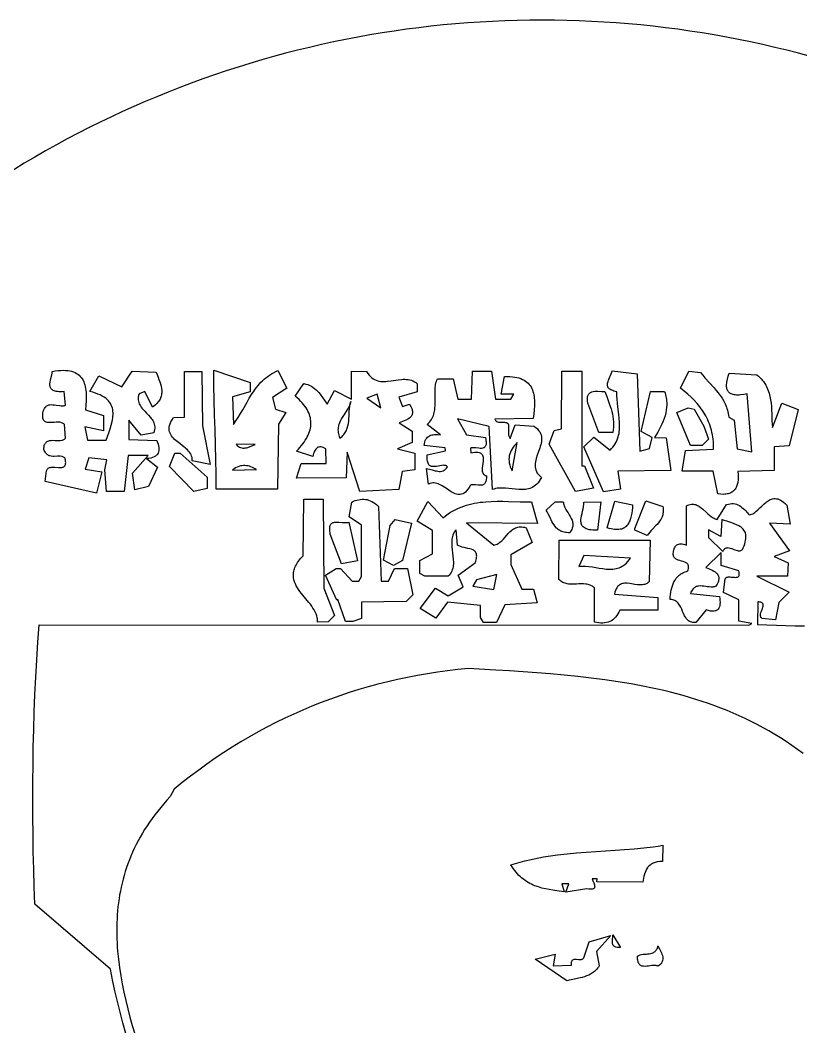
# Model space of a CAD drawing. Header units: metres. Extents: x 0 to 50, y -0.1 to 49.9.
# Drawn here: x 12.05 to 31.42, y 24.92 to 49.89 of the extents above; entities that cross this region are included whole.
import ezdxf

# ---------------------------------------------------------------- set-up
doc = ezdxf.new("R2010")
doc.units = ezdxf.units.M

msp = doc.modelspace()

# ---------------------------------------------------------------- linework, layer by layer
for points in [[(31.661958, 48.988217), (31.366224, 49.067939), (31.069589, 49.144023), (30.772086, 49.216461), (30.473752, 49.285246), (30.174618, 49.350372), (29.874719, 49.411833), (29.57409, 49.46962), (29.272763, 49.523729), (28.970773, 49.574151), (28.668154, 49.62088), (28.36494, 49.66391), (28.061164, 49.703233), (27.756861, 49.738843), (27.452065, 49.770733), (27.146809, 49.798897), (26.841127, 49.823328), (26.535054, 49.844018), (26.228623, 49.860962), (25.921868, 49.874152), (25.614823, 49.883582), (25.307523, 49.889244), (25, 49.891134), (25, 49.891134), (24.692477, 49.889244), (24.385177, 49.883582), (24.078132, 49.874152), (23.771377, 49.860962), (23.464946, 49.844018), (23.158873, 49.823328), (22.853191, 49.798897), (22.547935, 49.770733), (22.243139, 49.738843), (21.938836, 49.703233), (21.63506, 49.66391), (21.331846, 49.62088), (21.029227, 49.574151), (20.727237, 49.523729), (20.42591, 49.46962), (20.125281, 49.411833), (19.825382, 49.350372), (19.526248, 49.285246), (19.227914, 49.216461), (18.930412, 49.144023), (18.633776, 49.067939), (18.338042, 48.988217), (18.043242, 48.904862), (17.74941, 48.817882), (17.456581, 48.727283), (17.164788, 48.633072), (16.874066, 48.535255), (16.584448, 48.43384), (16.295968, 48.328834), (16.008661, 48.220242), (15.722559, 48.108072), (15.437697, 47.99233), (15.437697, 47.99233), (15.154195, 47.87306), (14.872343, 47.750386), (14.592172, 47.624327), (14.31371, 47.494902), (14.036985, 47.362131), (13.762027, 47.226032), (13.488865, 47.086626), (13.217526, 46.943931), (12.94804, 46.797966), (12.680436, 46.648751), (12.414743, 46.496305), (12.150989, 46.340646), (11.889202, 46.181795)], [(12.84713, 41.177517), (12.84713, 41.177517), (12.920828, 41.189958), (12.990407, 41.198785), (13.055968, 41.204088), (13.117615, 41.205956), (13.175448, 41.204479), (13.22957, 41.199746), (13.280083, 41.191845), (13.327089, 41.180867), (13.370689, 41.1669), (13.410985, 41.150034), (13.44808, 41.130358), (13.482076, 41.107961), (13.513073, 41.082932), (13.541175, 41.055362), (13.566484, 41.025338), (13.5891, 40.99295), (13.609127, 40.958288), (13.626665, 40.921441), (13.641818, 40.882497), (13.654686, 40.841547), (13.665373, 40.798679), (13.673979, 40.753983), (13.680607, 40.707548), (13.685359, 40.659463), (13.688337, 40.609817), (13.689642, 40.5587), (13.687643, 40.45241), (13.680177, 40.341305), (13.668061, 40.2261), (14.114828, 40.083366), (14.114828, 39.700595), (13.657861, 39.801654), (13.720589, 39.469936), (14.179979, 39.470684), (14.179979, 39.470684), (14.248079, 39.658605), (14.279827, 39.751862), (14.307906, 39.843986), (14.330713, 39.934476), (14.339639, 39.978953), (14.346648, 40.022835), (14.351537, 40.066059), (14.354109, 40.108563), (14.354161, 40.150285), (14.351495, 40.191162), (14.34591, 40.231132), (14.337205, 40.270132), (14.325181, 40.308101), (14.309638, 40.344976), (14.290375, 40.380694), (14.267192, 40.415193), (14.239889, 40.448411), (14.208266, 40.480286), (14.172122, 40.510755), (14.131258, 40.539755), (14.085474, 40.567225), (14.034569, 40.593102), (13.978343, 40.617323), (13.916595, 40.639827), (13.849127, 40.66055), (13.775737, 40.679431), (14.002092, 41.071033), (14.575078, 40.796244), (14.82898, 41.187268), (15.424877, 41.156166), (15.424877, 41.156166), (15.47173, 41.038026), (15.494009, 40.980004), (15.514483, 40.922676), (15.532372, 40.86604), (15.546896, 40.810092), (15.557274, 40.754829), (15.562726, 40.700248), (15.563362, 40.673212), (15.562474, 40.646345), (15.559964, 40.619648), (15.555736, 40.593119), (15.549691, 40.566758), (15.541732, 40.540565), (15.531761, 40.514539), (15.519682, 40.488681), (15.505397, 40.462989), (15.488807, 40.437463), (15.469816, 40.412103), (15.448326, 40.386908), (15.42424, 40.361879), (15.397459, 40.337014), (15.367887, 40.312314), (15.335426, 40.287777), (15.143024, 40.676382), (14.999396, 40.619144), (14.999396, 40.619144), (14.988334, 40.579878), (14.981704, 40.542419), (14.979207, 40.506645), (14.980546, 40.472436), (14.985423, 40.43967), (14.99354, 40.408226), (15.004599, 40.377983), (15.018303, 40.348818), (15.034354, 40.320611), (15.052454, 40.293241), (15.072305, 40.266585), (15.09361, 40.240524), (15.139388, 40.189697), (15.187407, 40.139788), (15.235285, 40.089828), (15.280639, 40.038846), (15.301625, 40.012668), (15.321087, 39.98587), (15.338727, 39.958332), (15.354247, 39.929931), (15.367349, 39.900546), (15.377736, 39.870057), (15.38511, 39.838341), (15.389173, 39.805278), (15.389628, 39.770746), (15.386175, 39.734623), (15.378519, 39.696789), (15.366361, 39.657121), (15.05129, 39.593024), (14.742938, 39.968966), (14.742938, 39.487684), (15.441432, 39.462102), (15.441432, 39.462102), (15.457948, 39.416237), (15.471317, 39.372104), (15.481279, 39.329844), (15.487576, 39.289599), (15.48995, 39.25151), (15.488142, 39.215718), (15.481895, 39.182364), (15.470949, 39.151589), (15.455047, 39.123535), (15.445156, 39.110572), (15.43393, 39.098342), (15.40734, 39.076151), (15.375018, 39.057104), (15.336707, 39.041342), (15.292148, 39.029006), (15.241082, 39.020237), (15.183251, 39.015177), (15.461129, 38.805616), (15.235628, 38.324728), (14.893458, 38.23837), (14.838777, 38.65102), (15.225933, 39.088307), (14.72875, 39.088307), (14.629265, 38.197838), (14.190756, 38.197838), (14.150081, 38.737627), (14.196722, 38.984273), (13.749908, 39.03732), (13.66097, 38.750456), (14.079012, 38.688106), (13.94252, 38.160248), (12.670175, 38.448822), (12.700389, 38.708366), (12.700389, 38.708366), (12.708822, 38.729873), (12.719447, 38.748016), (12.732084, 38.763057), (12.746554, 38.775254), (12.762678, 38.784867), (12.780276, 38.792158), (12.799168, 38.797384), (12.819175, 38.800808), (12.861815, 38.803282), (12.90676, 38.801662), (12.997821, 38.794451), (13.041065, 38.793019), (13.080868, 38.79581), (13.099031, 38.799438), (13.115796, 38.804901), (13.130982, 38.812459), (13.144411, 38.822372), (13.155903, 38.8349), (13.165278, 38.850303), (13.172356, 38.868841), (13.176959, 38.890773), (13.178907, 38.91636), (13.17802, 38.945861), (13.174119, 38.979537), (13.167024, 39.017647), (13.167024, 39.017647), (13.154396, 39.031175), (13.140926, 39.042495), (13.126673, 39.051787), (13.111695, 39.059229), (13.096052, 39.065002), (13.079803, 39.069283), (13.045722, 39.074088), (13.009925, 39.075075), (12.972884, 39.073676), (12.896958, 39.069447), (12.859018, 39.06948), (12.821723, 39.072853), (12.785545, 39.080999), (12.768023, 39.087309), (12.750956, 39.095349), (12.734406, 39.105297), (12.718429, 39.117334), (12.703086, 39.131637), (12.688436, 39.148386), (12.674537, 39.16776), (12.661449, 39.189938), (12.64923, 39.215098), (12.63794, 39.24342), (12.63794, 39.24342), (12.639431, 39.278593), (12.643169, 39.30999), (12.649026, 39.337818), (12.656878, 39.362286), (12.666599, 39.383599), (12.678065, 39.401967), (12.691149, 39.417596), (12.705727, 39.430693), (12.721674, 39.441467), (12.738863, 39.450125), (12.75717, 39.456873), (12.776469, 39.461921), (12.817542, 39.467742), (12.861082, 39.469248), (12.906084, 39.468098), (12.951547, 39.465953), (12.996468, 39.464472), (13.039844, 39.465315), (13.080674, 39.470143), (13.09982, 39.474569), (13.117954, 39.480614), (13.134949, 39.488485), (13.150682, 39.498389), (13.165026, 39.510534), (13.177856, 39.525127), (13.146011, 39.859268), (13.146011, 39.859268), (13.130927, 39.87483), (13.114313, 39.88762), (13.096313, 39.897872), (13.077069, 39.905824), (13.056724, 39.911709), (13.035422, 39.915764), (12.990517, 39.919327), (12.943498, 39.918396), (12.89551, 39.914856), (12.847696, 39.910593), (12.801201, 39.90749), (12.757168, 39.907434), (12.736433, 39.909137), (12.716743, 39.912308), (12.698241, 39.917183), (12.681069, 39.923998), (12.665372, 39.932988), (12.651291, 39.944389), (12.63897, 39.958435), (12.628552, 39.975364), (12.62018, 39.995411), (12.613997, 40.01881), (12.610146, 40.045798), (12.60877, 40.076611), (12.610012, 40.111483), (12.614015, 40.150651), (12.614015, 40.150651), (12.622848, 40.183332), (12.632835, 40.212512), (12.643919, 40.238369), (12.65604, 40.261082), (12.66914, 40.280827), (12.68316, 40.297784), (12.698042, 40.312129), (12.713726, 40.324043), (12.730154, 40.333702), (12.747267, 40.341284), (12.765007, 40.346968), (12.783315, 40.350931), (12.821399, 40.354409), (12.861051, 40.353141), (12.901801, 40.348553), (12.943179, 40.342069), (13.025943, 40.329111), (13.06639, 40.325485), (13.105587, 40.325661), (13.12457, 40.32762), (13.143065, 40.331063), (13.161012, 40.336169), (13.178354, 40.343116), (13.140821, 40.678208), (13.140821, 40.678208), (13.09299, 40.675312), (13.049427, 40.674485), (13.009955, 40.675641), (12.974396, 40.678691), (12.942572, 40.683548), (12.914307, 40.690125), (12.889422, 40.698333), (12.867741, 40.708086), (12.849086, 40.719295), (12.833279, 40.731873), (12.820144, 40.745732), (12.809502, 40.760785), (12.801177, 40.776943), (12.79499, 40.79412), (12.790765, 40.812227), (12.788324, 40.831178), (12.788085, 40.871257), (12.792853, 40.913656), (12.801209, 40.957675), (12.811733, 41.002612), (12.83361, 41.092435), (12.842125, 41.135919), (12.84713, 41.177517)], [(16.854156, 41.210104), (17.757866, 40.903072), (17.757866, 40.673797), (17.318189, 40.543707), (17.341129, 39.863457), (17.341129, 39.863457), (17.402692, 39.94924), (17.4609, 40.038648), (17.516685, 40.130837), (17.570983, 40.224962), (17.678854, 40.415643), (17.734295, 40.510511), (17.791986, 40.603938), (17.85286, 40.695079), (17.884783, 40.739529), (17.917852, 40.783091), (17.952184, 40.825659), (17.987896, 40.867128), (18.025105, 40.907393), (18.063927, 40.946348), (18.104479, 40.983887), (18.146878, 41.019905), (18.191241, 41.054296), (18.237685, 41.086954), (18.286326, 41.117775), (18.33728, 41.146653), (18.390666, 41.173481), (18.4466, 41.198156), (18.668859, 40.765554), (18.314718, 40.531355), (18.38611, 40.241288), (18.644567, 40.159119), (18.456177, 39.867), (18.433092, 38.261443), (16.91583, 38.260882), (16.91583, 38.260882), (16.914284, 38.626794), (16.907812, 38.992872), (16.897996, 39.359425), (16.886419, 39.72676), (16.874664, 40.095187), (16.864314, 40.465014), (16.85695, 40.83655), (16.854156, 41.210104)], [(16.560576, 41.172869), (16.572089, 39.82887), (16.761, 38.867454), (16.318839, 38.961971), (16.318839, 38.961971), (16.318849, 39.001628), (16.313808, 39.039171), (16.304128, 39.074771), (16.290221, 39.108601), (16.272497, 39.140832), (16.251368, 39.171635), (16.227245, 39.201184), (16.20054, 39.229649), (16.171664, 39.257202), (16.141028, 39.284015), (16.076123, 39.336109), (16.009114, 39.387304), (15.943294, 39.438976), (15.911858, 39.465419), (15.881953, 39.492497), (15.85399, 39.520381), (15.828381, 39.549243), (15.805536, 39.579255), (15.785869, 39.610588), (15.769788, 39.643415), (15.757707, 39.677906), (15.750037, 39.714235), (15.747188, 39.752572), (15.749572, 39.793089), (15.7576, 39.835959), (15.771684, 39.881352), (15.792235, 39.929441), (15.819665, 39.980398), (15.854384, 40.034394), (16.12478, 40.04238), (16.12478, 41.178105), (16.560576, 41.172869)], [(20.270306, 41.187268), (20.644563, 41.176704), (20.644563, 41.176704), (20.674391, 41.128572), (20.705753, 41.086654), (20.738557, 41.050579), (20.772712, 41.019973), (20.808124, 40.994464), (20.844703, 40.973679), (20.882356, 40.957245), (20.920992, 40.94479), (20.960518, 40.935941), (21.000842, 40.930325), (21.041872, 40.927569), (21.083516, 40.927302), (21.125683, 40.92915), (21.16828, 40.93274), (21.254396, 40.943658), (21.427742, 40.970005), (21.5135, 40.979473), (21.555829, 40.981975), (21.597667, 40.982494), (21.638924, 40.980655), (21.679506, 40.976087), (21.719323, 40.968416), (21.758282, 40.95727), (21.796291, 40.942277), (21.833258, 40.923063), (21.869091, 40.899256), (21.903698, 40.870484), (21.903384, 40.673795), (21.4487, 40.539264), (21.53645, 40.304998), (21.713393, 40.365816), (21.713393, 40.365816), (21.744226, 40.310263), (21.766105, 40.259963), (21.773867, 40.236668), (21.779606, 40.214548), (21.783395, 40.193558), (21.785304, 40.173652), (21.785406, 40.154784), (21.783773, 40.136908), (21.780477, 40.119978), (21.775589, 40.103949), (21.769182, 40.088774), (21.761327, 40.074407), (21.752096, 40.060804), (21.741561, 40.047918), (21.716866, 40.024112), (21.687819, 40.002625), (21.654992, 39.983088), (21.618962, 39.965135), (21.580304, 39.948399), (21.539592, 39.932514), (21.454308, 39.901827), (21.77777, 39.699086), (21.77777, 39.415417), (21.411284, 39.256367), (21.840581, 39.148763), (21.840581, 38.740407), (21.530367, 38.697571), (21.447482, 38.248283), (20.47801, 38.202714), (20.166603, 39.178598), (20.135394, 38.541438), (18.906641, 38.530326), (19.022992, 38.897492), (19.642196, 38.897492), (19.637112, 39.255899), (19.637112, 39.255899), (19.602368, 39.27507), (19.569954, 39.28954), (19.539784, 39.29943), (19.511771, 39.304862), (19.48583, 39.305958), (19.461873, 39.30284), (19.439815, 39.29563), (19.419569, 39.284449), (19.401049, 39.26942), (19.384168, 39.250664), (19.368841, 39.228303), (19.354981, 39.20246), (19.342502, 39.173255), (19.331318, 39.140811), (19.321341, 39.10525), (19.312486, 39.066693), (18.909944, 39.203272), (18.909944, 39.203272), (18.952229, 39.248078), (18.991917, 39.292703), (19.028987, 39.337149), (19.063419, 39.381419), (19.095195, 39.425516), (19.124294, 39.469443), (19.150696, 39.513204), (19.174383, 39.5568), (19.195333, 39.600234), (19.213529, 39.64351), (19.22895, 39.686631), (19.241576, 39.729599), (19.251387, 39.772417), (19.258365, 39.815088), (19.26249, 39.857615), (19.263741, 39.900001), (19.262099, 39.942248), (19.257545, 39.98436), (19.250058, 40.02634), (19.23962, 40.06819), (19.22621, 40.109913), (19.209809, 40.151512), (19.190397, 40.19299), (19.167955, 40.234351), (19.142463, 40.275595), (19.113901, 40.316728), (19.08225, 40.357751), (19.047489, 40.398667), (19.0096, 40.43948), (18.968562, 40.480192), (18.924357, 40.520805), (18.876963, 40.561324), (19.085359, 40.876013), (19.085359, 40.876013), (19.138513, 40.865017), (19.18811, 40.849877), (19.234426, 40.830889), (19.277738, 40.808344), (19.318321, 40.782535), (19.356454, 40.753756), (19.392412, 40.7223), (19.426473, 40.688459), (19.458913, 40.652527), (19.490008, 40.614797), (19.549274, 40.535115), (19.606483, 40.451757), (19.66385, 40.367067), (19.849014, 40.703639), (20.270306, 40.490209), (20.270306, 41.187268)], [(23.276099, 41.187268), (23.74678, 41.187268), (23.841981, 40.487614), (24.221117, 40.487614), (24.29649, 40.614824), (23.983152, 40.614824), (24.066113, 41.053855), (24.066113, 41.053855), (24.13664, 41.054428), (24.202853, 41.052098), (24.264872, 41.046942), (24.322819, 41.039034), (24.376814, 41.028451), (24.426978, 41.015269), (24.473433, 40.999563), (24.516299, 40.981409), (24.555697, 40.960883), (24.591748, 40.938062), (24.624573, 40.91302), (24.654293, 40.885834), (24.681029, 40.856579), (24.704901, 40.825332), (24.726031, 40.792167), (24.744539, 40.757162), (24.760547, 40.720392), (24.774175, 40.681932), (24.785545, 40.641859), (24.794776, 40.600248), (24.801991, 40.557175), (24.80731, 40.512717), (24.810854, 40.466948), (24.812743, 40.419945), (24.812043, 40.32254), (24.806178, 40.221108), (24.796114, 40.116256), (24.78282, 40.00859), (23.831084, 39.995437), (23.831084, 39.995437), (23.835624, 39.981855), (23.841207, 39.969953), (23.847768, 39.959624), (23.85524, 39.95076), (23.86356, 39.943251), (23.87266, 39.936992), (23.892942, 39.927786), (23.915563, 39.922279), (23.939998, 39.919606), (23.992215, 39.91931), (24.045402, 39.919988), (24.071048, 39.918533), (24.095365, 39.91473), (24.117828, 39.907716), (24.137913, 39.896626), (24.146901, 39.889283), (24.155097, 39.880598), (24.162436, 39.870462), (24.168854, 39.858767), (24.164587, 39.597146), (24.207674, 39.517038), (24.332626, 39.851565), (24.797462, 39.820525), (24.797462, 39.820525), (24.843987, 39.786367), (24.88296, 39.751176), (24.914873, 39.715021), (24.940218, 39.677968), (24.959488, 39.640086), (24.973176, 39.601442), (24.981773, 39.562103), (24.985772, 39.522138), (24.985666, 39.481613), (24.981948, 39.440597), (24.975108, 39.399156), (24.965641, 39.357359), (24.954038, 39.315273), (24.940792, 39.272966), (24.911341, 39.187957), (24.881227, 39.102874), (24.854389, 39.018258), (24.84343, 38.976294), (24.834768, 38.934649), (24.828894, 38.89339), (24.826302, 38.852587), (24.827483, 38.812305), (24.832931, 38.772613), (24.843137, 38.733579), (24.858595, 38.695269), (24.879796, 38.657752), (24.907233, 38.621095), (24.941399, 38.585365), (24.982786, 38.55063), (24.982786, 38.55063), (24.956329, 38.501029), (24.928432, 38.456827), (24.899165, 38.417743), (24.868599, 38.383496), (24.836803, 38.353807), (24.803848, 38.328392), (24.769804, 38.306973), (24.734741, 38.289268), (24.69873, 38.274997), (24.66184, 38.263877), (24.624142, 38.25563), (24.585707, 38.249973), (24.546603, 38.246626), (24.506902, 38.245308), (24.466674, 38.245738), (24.425989, 38.247636), (24.343528, 38.25471), (24.260082, 38.264283), (24.176212, 38.27411), (24.09248, 38.281942), (24.009448, 38.285534), (23.968369, 38.285038), (23.927676, 38.282638), (23.887439, 38.278056), (23.847728, 38.271009), (23.808614, 38.261216), (23.770165, 38.248398), (23.683961, 39.80811), (22.899967, 40.004852), (23.123278, 39.609003), (23.595509, 39.538447), (23.595509, 39.538447), (23.603036, 39.50125), (23.608277, 39.467521), (23.611337, 39.437099), (23.612322, 39.409826), (23.611336, 39.385542), (23.608484, 39.364088), (23.603871, 39.345305), (23.597603, 39.329033), (23.589783, 39.315113), (23.580517, 39.303387), (23.569911, 39.293694), (23.558068, 39.285876), (23.545094, 39.279772), (23.531093, 39.275225), (23.500434, 39.270161), (23.466928, 39.26941), (23.431417, 39.271697), (23.357735, 39.28029), (23.321243, 39.284048), (23.286103, 39.285749), (23.253156, 39.284117), (23.237767, 39.281654), (23.22324, 39.277879), (23.229767, 39.15687), (23.229767, 39.15687), (23.282806, 39.166836), (23.32965, 39.17262), (23.370656, 39.174462), (23.40618, 39.172601), (23.436578, 39.167277), (23.462207, 39.158729), (23.483421, 39.147199), (23.500578, 39.132925), (23.514034, 39.116147), (23.524144, 39.097105), (23.531264, 39.076039), (23.535752, 39.053188), (23.537962, 39.028793), (23.538251, 39.003093), (23.534489, 38.948737), (23.519582, 38.834918), (23.514132, 38.779291), (23.513155, 38.752637), (23.513818, 38.727077), (23.516476, 38.702849), (23.521487, 38.680193), (23.529205, 38.65935), (23.539988, 38.640559), (23.554191, 38.62406), (23.57217, 38.610093), (23.594281, 38.598897), (23.620882, 38.590712), (23.620882, 38.590712), (23.620447, 38.556782), (23.61855, 38.526119), (23.61526, 38.498569), (23.610646, 38.473976), (23.604776, 38.452186), (23.597719, 38.433044), (23.589544, 38.416394), (23.580319, 38.402082), (23.570113, 38.389954), (23.558995, 38.379854), (23.547034, 38.371627), (23.534298, 38.365119), (23.520857, 38.360174), (23.506778, 38.356638), (23.476984, 38.353172), (23.445466, 38.353483), (23.412775, 38.35633), (23.34607, 38.36468), (23.313156, 38.367705), (23.281268, 38.36831), (23.250955, 38.365257), (23.236561, 38.361971), (23.222768, 38.357307), (23.222768, 38.357307), (23.19133, 38.302366), (23.159888, 38.255739), (23.128435, 38.216956), (23.096965, 38.185541), (23.065472, 38.161022), (23.033949, 38.142927), (23.00239, 38.130781), (22.97079, 38.124113), (22.93914, 38.12245), (22.907436, 38.125318), (22.87567, 38.132244), (22.843836, 38.142756), (22.811929, 38.15638), (22.779942, 38.172644), (22.747868, 38.191074), (22.715701, 38.211199), (22.651063, 38.254636), (22.585977, 38.299173), (22.520394, 38.341025), (22.487399, 38.359762), (22.454261, 38.376409), (22.420973, 38.390493), (22.387529, 38.401542), (22.353923, 38.409081), (22.320148, 38.412639), (22.286197, 38.411742), (22.252065, 38.405917), (22.217745, 38.394691), (22.183231, 38.377592), (22.130737, 38.769353), (22.130737, 38.769353), (22.167597, 38.763371), (22.20418, 38.755308), (22.276282, 38.735718), (22.346583, 38.716153), (22.380913, 38.70812), (22.414619, 38.702181), (22.447644, 38.699033), (22.47993, 38.699372), (22.51142, 38.703894), (22.542055, 38.713295), (22.571779, 38.728271), (22.58628, 38.738067), (22.600532, 38.749518), (22.628258, 38.777733), (22.6549, 38.813612), (22.6549, 38.813612), (22.640492, 38.82562), (22.624746, 38.834834), (22.607786, 38.841515), (22.589737, 38.845927), (22.570724, 38.848331), (22.550871, 38.84899), (22.509147, 38.846122), (22.465565, 38.839421), (22.421123, 38.830987), (22.37682, 38.822916), (22.333655, 38.817309), (22.292628, 38.816263), (22.273228, 38.818106), (22.254737, 38.821877), (22.237279, 38.827838), (22.220981, 38.836251), (22.205966, 38.847377), (22.192359, 38.861481), (22.180286, 38.878824), (22.169871, 38.899668), (22.161238, 38.924275), (22.154514, 38.952909), (22.149823, 38.985831), (22.147289, 39.023303), (22.147038, 39.065589), (22.149195, 39.11295), (22.604002, 39.208185), (22.594312, 39.279121), (22.073761, 39.338362), (22.073761, 39.338362), (22.080261, 39.385772), (22.089939, 39.427698), (22.102654, 39.464442), (22.118266, 39.496304), (22.136634, 39.523586), (22.157618, 39.546588), (22.181079, 39.565611), (22.206876, 39.580956), (22.234869, 39.592924), (22.264918, 39.601816), (22.296882, 39.607932), (22.330622, 39.611574), (22.365996, 39.613043), (22.402866, 39.612639), (22.480531, 39.607416), (22.147573, 39.862571), (22.147573, 39.862571), (22.178982, 39.892192), (22.206987, 39.922632), (22.231777, 39.953848), (22.253542, 39.985795), (22.272468, 40.018428), (22.288747, 40.051704), (22.302567, 40.085578), (22.314116, 40.120006), (22.323583, 40.154944), (22.331158, 40.190348), (22.33703, 40.226172), (22.341386, 40.262374), (22.346311, 40.335732), (22.347445, 40.410067), (22.344382, 40.560254), (22.343208, 40.635398), (22.344289, 40.710104), (22.349134, 40.784018), (22.353441, 40.820567), (22.359256, 40.856785), (22.366769, 40.892629), (22.376166, 40.928053), (22.387639, 40.963014), (22.401376, 40.997467), (22.793248, 40.996426), (22.910764, 40.487614), (23.244768, 40.487614), (23.276099, 41.187268)], [(25.986106, 41.187268), (25.986106, 38.833887), (26.049105, 38.833966), (26.276271, 38.282785), (25.825371, 38.197486), (25.179368, 39.376538), (25.299446, 39.714634), (25.479011, 39.751674), (25.493379, 41.187268), (25.986106, 41.187268)], [(26.73687, 41.194672), (27.360422, 41.118522), (27.422206, 39.198508), (27.663062, 39.262134), (27.733467, 39.535429), (27.459122, 39.683596), (27.688601, 40.678429), (28.038058, 40.676045), (28.038058, 40.676045), (28.051407, 40.636139), (28.062804, 40.596631), (28.07231, 40.557511), (28.079983, 40.518765), (28.085883, 40.480382), (28.090071, 40.44235), (28.092605, 40.404656), (28.093546, 40.367288), (28.092952, 40.330234), (28.090885, 40.293482), (28.082567, 40.220836), (28.069069, 40.149252), (28.050869, 40.078633), (28.028444, 40.008882), (28.002271, 39.939902), (27.972829, 39.871595), (27.940595, 39.803865), (27.906046, 39.736614), (27.869661, 39.669745), (27.79329, 39.536767), (28.078788, 39.533299), (28.194818, 38.717081), (26.878501, 38.70238), (26.943448, 38.255854), (26.52565, 38.187356), (26.039412, 39.305841), (26.280667, 39.550146), (26.6867, 39.224508), (26.6867, 39.224508), (26.724137, 39.263037), (26.757709, 39.302369), (26.787596, 39.342468), (26.813976, 39.383297), (26.837028, 39.424821), (26.85693, 39.467002), (26.873861, 39.509805), (26.888, 39.553193), (26.899524, 39.597129), (26.908613, 39.641579), (26.915446, 39.686504), (26.9202, 39.731869), (26.923055, 39.777638), (26.924189, 39.823774), (26.922009, 39.917002), (26.915088, 40.011263), (26.904855, 40.106266), (26.880169, 40.297336), (26.868574, 40.392821), (26.859382, 40.487887), (26.854023, 40.582241), (26.853227, 40.629061), (26.853924, 40.675594), (26.853924, 40.675594), (26.816665, 40.683049), (26.783275, 40.691486), (26.753583, 40.700862), (26.72742, 40.711136), (26.704616, 40.722267), (26.684999, 40.734214), (26.668401, 40.746933), (26.654651, 40.760385), (26.64358, 40.774526), (26.635016, 40.789317), (26.62879, 40.804715), (26.624732, 40.820678), (26.622671, 40.837165), (26.622439, 40.854135), (26.626776, 40.889355), (26.636382, 40.926005), (26.649897, 40.963754), (26.683211, 41.041214), (26.700288, 41.08026), (26.71583, 41.119074), (26.728478, 41.157322), (26.73687, 41.194672)], [(30.204521, 39.186496), (30.087606, 40.625566), (30.087606, 40.625566), (30.001925, 40.606838), (29.924468, 40.595266), (29.888789, 40.592137), (29.855125, 40.590764), (29.823464, 40.591137), (29.79379, 40.593245), (29.766092, 40.597076), (29.740354, 40.602621), (29.716564, 40.609867), (29.694708, 40.618804), (29.674773, 40.629421), (29.656745, 40.641708), (29.64061, 40.655653), (29.626356, 40.671245), (29.613967, 40.688474), (29.603432, 40.707328), (29.594736, 40.727797), (29.587865, 40.74987), (29.582807, 40.773535), (29.579548, 40.798782), (29.578074, 40.825601), (29.578372, 40.853979), (29.580428, 40.883907), (29.584228, 40.915373), (29.597008, 40.982875), (29.616605, 41.0564), (29.642909, 41.13586), (30.330654, 41.095078), (30.330654, 41.095078), (30.370129, 41.06085), (30.406586, 41.025883), (30.44015, 40.990208), (30.470945, 40.953855), (30.499096, 40.916855), (30.524728, 40.879236), (30.547966, 40.841029), (30.568935, 40.802265), (30.587759, 40.762974), (30.604564, 40.723185), (30.619474, 40.68293), (30.632614, 40.642237), (30.644109, 40.601137), (30.654084, 40.55966), (30.669972, 40.475698), (30.681277, 40.390589), (30.688997, 40.304577), (30.694132, 40.217901), (30.69768, 40.130804), (30.704009, 39.956306), (30.708788, 39.869388), (30.715974, 39.783012), (30.946859, 40.388479), (31.358055, 40.23195), (31.134849, 39.329207), (30.759742, 39.307445), (30.759742, 38.721133), (29.857478, 38.69525), (29.857478, 38.69525), (29.863961, 38.619977), (29.865959, 38.549865), (29.863365, 38.484965), (29.856072, 38.425324), (29.843974, 38.370992), (29.836089, 38.345833), (29.826963, 38.322019), (29.816582, 38.299557), (29.804932, 38.278453), (29.792002, 38.258713), (29.777776, 38.240344), (29.762242, 38.223351), (29.745386, 38.207741), (29.727195, 38.193519), (29.707655, 38.180693), (29.686754, 38.169267), (29.664478, 38.159249), (29.640813, 38.150644), (29.615746, 38.143458), (29.589264, 38.137699), (29.561353, 38.133371), (29.532, 38.13048), (29.501192, 38.129035), (29.435156, 38.1305), (29.363139, 38.137815), (29.245855, 38.706677), (28.474077, 38.706677), (28.555709, 39.215516), (29.256734, 39.249869), (29.256734, 39.249869), (29.256108, 39.312722), (29.253612, 39.374327), (29.249271, 39.434709), (29.243109, 39.49389), (29.235151, 39.551895), (29.225422, 39.608747), (29.213948, 39.66447), (29.200752, 39.719088), (29.185861, 39.772624), (29.169298, 39.825102), (29.151089, 39.876545), (29.131258, 39.926978), (29.109831, 39.976423), (29.086833, 40.024905), (29.062287, 40.072448), (29.03622, 40.119074), (29.008656, 40.164808), (28.97962, 40.209673), (28.949137, 40.253694), (28.917232, 40.296893), (28.883929, 40.339294), (28.849255, 40.380921), (28.775887, 40.461949), (28.69733, 40.540164), (28.61378, 40.615758), (28.525439, 40.688918), (28.432505, 40.759834), (28.641895, 41.187268), (28.930283, 41.150264), (28.930283, 41.150264), (28.98535, 41.084872), (29.041545, 41.020922), (29.155087, 40.895699), (29.266435, 40.77131), (29.31989, 40.7084), (29.371118, 40.644466), (29.419562, 40.579097), (29.464661, 40.511881), (29.505857, 40.442409), (29.542591, 40.370268), (29.55911, 40.333069), (29.574304, 40.295049), (29.588102, 40.256156), (29.600436, 40.21634), (29.611234, 40.175549), (29.620428, 40.133731), (29.627947, 40.090835), (29.633721, 40.04681), (29.765177, 39.965995), (29.837298, 39.257704), (30.204521, 39.186496)], [(20.65348, 40.515003), (20.997308, 40.276882), (20.9098, 40.61657), (20.65348, 40.515003)], [(26.752035, 39.663067), (26.410987, 39.660751), (26.132638, 40.389939), (26.132638, 40.389939), (26.124846, 40.451671), (26.12356, 40.479192), (26.123932, 40.504588), (26.125902, 40.527939), (26.129408, 40.549325), (26.134389, 40.568825), (26.140784, 40.586518), (26.148532, 40.602485), (26.157572, 40.616804), (26.167844, 40.629555), (26.179285, 40.640818), (26.191835, 40.650672), (26.205433, 40.659197), (26.235529, 40.672577), (26.269083, 40.681594), (26.305608, 40.686884), (26.344615, 40.689084), (26.385616, 40.688829), (26.471644, 40.6835), (26.559786, 40.675988), (26.559786, 40.675988), (26.604226, 40.554075), (26.64968, 40.432023), (26.692724, 40.309231), (26.712273, 40.247368), (26.729937, 40.185095), (26.745288, 40.122335), (26.757897, 40.059013), (26.767337, 39.995054), (26.773181, 39.930383), (26.775001, 39.864923), (26.772368, 39.798601), (26.764855, 39.731341), (26.752035, 39.663067)], [(20.251718, 40.430732), (20.251718, 40.430732), (20.244622, 40.401922), (20.235835, 40.373723), (20.225518, 40.346078), (20.213832, 40.318927), (20.186996, 40.26588), (20.15661, 40.214116), (20.090321, 40.112584), (20.056988, 40.061886), (20.02524, 40.010615), (19.996361, 39.958306), (19.971636, 39.904495), (19.961232, 39.876881), (19.952349, 39.848717), (19.945145, 39.819946), (19.939783, 39.790509), (19.936421, 39.760348), (19.935222, 39.729405), (19.936345, 39.697623), (19.939951, 39.664942), (19.9462, 39.631305), (19.955253, 39.596655), (19.96727, 39.560932), (19.982412, 39.524079), (19.982412, 39.524079), (20.010628, 39.545251), (20.036322, 39.567335), (20.05962, 39.590286), (20.080644, 39.614059), (20.099521, 39.638609), (20.116373, 39.663891), (20.131326, 39.689859), (20.144504, 39.71647), (20.156031, 39.743678), (20.166032, 39.771437), (20.181953, 39.828432), (20.193262, 39.887095), (20.200955, 39.947066), (20.206025, 40.007986), (20.20947, 40.069493), (20.215461, 40.192832), (20.219998, 40.253945), (20.22689, 40.314205), (20.237131, 40.373254), (20.251718, 40.430732)], [(29.125684, 39.494393), (28.97591, 39.342726), (28.67922, 39.342726), (28.341658, 40.161967), (28.625004, 40.270802), (28.775157, 40.242292), (29.010151, 39.81969), (29.125684, 39.494393)], [(17.412405, 39.373487), (17.412405, 39.373487), (17.438283, 39.343344), (17.46485, 39.319456), (17.492061, 39.301326), (17.519871, 39.288458), (17.548233, 39.280358), (17.5771, 39.276528), (17.606428, 39.276473), (17.636169, 39.279698), (17.666279, 39.285706), (17.696711, 39.294001), (17.758356, 39.315471), (17.820738, 39.340141), (17.883488, 39.364045), (17.412405, 39.373487)], [(24.254729, 38.713579), (24.382694, 39.41178), (24.382694, 39.41178), (24.345142, 39.373635), (24.311183, 39.334814), (24.280891, 39.295306), (24.254342, 39.255099), (24.231609, 39.214179), (24.212767, 39.172535), (24.19789, 39.130155), (24.187054, 39.087026), (24.180331, 39.043136), (24.177798, 38.998473), (24.179527, 38.953025), (24.185594, 38.90678), (24.196074, 38.859725), (24.21104, 38.811847), (24.230566, 38.763136), (24.254729, 38.713579)], [(16.690079, 38.271313), (16.35665, 38.197574), (15.75378, 38.821054), (15.888315, 39.151911), (16.01835, 39.151911), (16.690079, 38.554646), (16.690079, 38.271313)], [(17.318189, 38.72837), (17.914893, 38.742829), (17.914893, 38.742829), (17.881165, 38.762771), (17.846746, 38.781114), (17.811683, 38.797606), (17.776022, 38.811993), (17.739809, 38.824022), (17.70309, 38.83344), (17.665911, 38.839994), (17.628318, 38.843432), (17.590357, 38.8435), (17.552074, 38.839945), (17.513515, 38.832514), (17.474726, 38.820955), (17.435752, 38.805014), (17.396641, 38.784438), (17.357438, 38.758974), (17.318189, 38.72837)], [(14.6716, 24.752826), (14.59932, 25.017356), (14.529729, 25.282624), (14.463297, 25.548708), (14.400497, 25.815687), (14.341803, 26.083638), (14.287687, 26.35264), (12.412002, 27.962919), (12.412002, 27.962919), (12.397511, 28.396031), (12.385434, 28.829191), (12.375861, 29.262389), (12.368879, 29.695615), (12.364576, 30.128859), (12.363042, 30.562111), (12.364365, 30.99536), (12.368634, 31.428595), (12.375935, 31.861808), (12.386359, 32.294986), (12.399994, 32.728121), (12.416927, 33.161201), (12.437248, 33.594217), (12.461045, 34.027158), (12.488407, 34.460014), (12.519421, 34.892774), (30.131647, 34.885651), (30.200471, 34.92406), (29.880388, 34.982809), (29.880388, 35.511212), (29.503522, 35.691933), (29.53682, 35.96927), (29.53682, 35.96927), (29.536984, 35.993048), (29.539673, 36.013404), (29.544703, 36.03058), (29.551888, 36.044817), (29.561045, 36.056357), (29.571989, 36.06544), (29.584536, 36.072308), (29.598501, 36.077201), (29.613699, 36.080362), (29.629947, 36.082031), (29.664852, 36.081859), (29.701741, 36.078615), (29.739137, 36.074228), (29.775564, 36.070627), (29.809548, 36.069744), (29.825163, 36.070923), (29.839612, 36.073506), (29.852714, 36.077732), (29.864281, 36.083844), (29.874131, 36.092082), (29.882079, 36.102687), (29.88794, 36.115901), (29.89153, 36.131965), (29.892664, 36.15112), (29.891158, 36.173608), (29.886828, 36.199669), (29.879488, 36.229545), (29.440711, 36.360808), (29.440711, 36.68448), (29.065047, 36.317592), (29.065047, 36.317592), (29.14683, 36.282123), (29.223574, 36.246053), (29.25858, 36.226867), (29.290557, 36.206418), (29.318913, 36.184336), (29.343059, 36.160251), (29.362405, 36.133791), (29.370093, 36.119555), (29.37636, 36.104586), (29.381132, 36.088839), (29.384336, 36.072266), (29.385896, 36.054821), (29.385741, 36.036458), (29.383795, 36.017131), (29.379985, 35.996794), (29.374238, 35.975399), (29.366479, 35.952901), (29.344633, 35.904409), (29.313856, 35.850949), (29.313856, 35.850949), (29.294738, 35.84305), (29.275063, 35.837047), (29.254881, 35.832764), (29.234246, 35.830028), (29.191817, 35.828497), (29.14819, 35.831055), (29.103778, 35.836306), (29.058993, 35.842852), (29.014248, 35.849297), (28.969956, 35.854244), (28.92653, 35.856295), (28.884382, 35.854054), (28.863917, 35.850888), (28.843926, 35.846124), (28.824462, 35.839589), (28.805575, 35.831108), (28.787317, 35.820506), (28.76974, 35.807608), (28.752896, 35.79224), (28.736836, 35.774228), (28.721612, 35.753396), (28.707275, 35.72957), (28.693877, 35.702576), (28.68147, 35.672238), (29.403581, 35.595833), (29.403581, 35.595833), (29.41008, 35.543902), (29.414024, 35.495257), (29.415191, 35.450081), (29.413354, 35.408558), (29.40829, 35.370868), (29.399773, 35.337196), (29.38758, 35.307725), (29.371484, 35.282636), (29.361902, 35.271792), (29.351261, 35.262113), (29.339532, 35.25362), (29.326687, 35.246338), (29.312698, 35.240288), (29.297537, 35.235494), (29.263586, 35.229765), (29.22461, 35.229332), (29.180383, 35.234378), (29.130681, 35.245087), (29.075279, 35.26164), (28.811533, 34.946965), (28.811533, 34.946965), (28.775368, 34.946776), (28.742241, 34.949974), (28.711953, 34.956336), (28.684307, 34.965642), (28.659104, 34.977669), (28.636145, 34.992197), (28.615231, 35.009005), (28.596166, 35.02787), (28.578748, 35.048571), (28.562782, 35.070887), (28.548067, 35.094596), (28.534406, 35.119477), (28.509449, 35.17187), (28.486325, 35.226293), (28.463444, 35.280975), (28.43922, 35.334145), (28.412064, 35.38403), (28.396891, 35.407188), (28.380389, 35.428861), (28.362361, 35.448827), (28.342607, 35.466864), (28.320929, 35.482752), (28.297129, 35.49627), (28.271008, 35.507194), (28.242368, 35.515305), (28.21101, 35.520381), (28.176736, 35.522199), (28.176736, 35.522199), (28.181163, 35.582407), (28.187097, 35.641433), (28.194869, 35.699072), (28.204808, 35.755116), (28.217245, 35.80936), (28.232511, 35.861596), (28.250936, 35.911619), (28.272851, 35.959221), (28.298586, 36.004196), (28.328472, 36.046338), (28.362838, 36.085439), (28.402016, 36.121294), (28.423513, 36.137939), (28.446337, 36.153695), (28.470528, 36.168536), (28.496129, 36.182436), (28.523181, 36.19537), (28.551724, 36.207311), (28.581801, 36.218234), (28.613453, 36.228113), (28.613453, 36.228113), (28.623935, 36.260318), (28.630663, 36.289331), (28.633873, 36.315355), (28.633801, 36.338597), (28.630684, 36.35926), (28.62476, 36.377551), (28.616264, 36.393673), (28.605433, 36.407833), (28.592504, 36.420235), (28.577713, 36.431083), (28.561297, 36.440584), (28.543493, 36.448941), (28.504665, 36.463047), (28.463124, 36.475041), (28.420761, 36.486562), (28.37947, 36.49925), (28.341143, 36.514746), (28.323683, 36.524059), (28.307674, 36.534689), (28.293352, 36.546841), (28.280955, 36.560719), (28.270718, 36.57653), (28.262879, 36.594477), (28.257674, 36.614765), (28.25534, 36.637601), (28.256113, 36.663188), (28.26023, 36.691732), (28.26023, 36.691732), (28.26406, 36.722899), (28.269681, 36.752043), (28.277178, 36.779028), (28.286636, 36.80372), (28.298141, 36.825983), (28.311778, 36.845683), (28.327631, 36.862684), (28.345787, 36.876853), (28.36633, 36.888053), (28.389346, 36.89615), (28.41492, 36.901009), (28.443138, 36.902495), (28.474084, 36.900473), (28.507843, 36.894808), (28.544502, 36.885365), (28.584145, 36.87201), (28.580062, 37.846622), (28.580062, 37.846622), (28.61292, 37.86066), (28.644409, 37.871272), (28.674608, 37.878643), (28.703598, 37.882957), (28.731458, 37.884397), (28.758268, 37.883146), (28.784107, 37.87939), (28.809055, 37.873311), (28.833192, 37.865093), (28.856598, 37.854921), (28.879352, 37.842978), (28.901534, 37.829447), (28.9445, 37.798359), (28.986134, 37.763128), (29.067957, 37.686117), (29.10942, 37.647278), (29.152102, 37.610178), (29.196639, 37.576286), (29.219803, 37.561002), (29.24367, 37.547073), (29.268319, 37.53468), (29.293831, 37.524009), (29.320285, 37.515243), (29.347761, 37.508565), (29.578191, 37.875629), (29.578191, 37.875629), (29.623855, 37.888757), (29.667529, 37.896627), (29.709337, 37.899532), (29.749406, 37.897765), (29.78786, 37.891622), (29.824825, 37.881396), (29.860426, 37.867381), (29.894789, 37.84987), (29.92804, 37.829159), (29.960303, 37.80554), (29.991704, 37.779307), (30.022368, 37.750756), (30.052421, 37.720179), (30.081989, 37.68787), (30.140169, 37.619235), (30.140169, 37.619235), (30.16933, 37.625868), (30.197696, 37.635668), (30.225347, 37.648325), (30.252362, 37.663528), (30.278822, 37.680967), (30.304807, 37.700332), (30.355669, 37.743596), (30.405589, 37.790837), (30.455207, 37.839574), (30.505161, 37.887323), (30.556092, 37.931601), (30.582123, 37.951662), (30.608639, 37.969925), (30.635718, 37.986078), (30.663441, 37.999812), (30.691888, 38.010816), (30.721139, 38.01878), (30.751274, 38.023394), (30.782372, 38.024346), (30.814513, 38.021327), (30.847779, 38.014027), (30.882248, 38.002134), (30.918, 37.985339), (30.955116, 37.963331), (30.993675, 37.9358), (31.033757, 37.902436), (31.075443, 37.862928)], [(19.567988, 38.007023), (19.583718, 35.797967), (19.848787, 35.125027), (19.689963, 34.964196), (19.426452, 34.960326), (19.426452, 34.960326), (19.427125, 34.987111), (19.426204, 35.013543), (19.423757, 35.039636), (19.419853, 35.065407), (19.407939, 35.116041), (19.391003, 35.165568), (19.369583, 35.214114), (19.34422, 35.261802), (19.315455, 35.308756), (19.283826, 35.355099), (19.249873, 35.400956), (19.214137, 35.446451), (19.139474, 35.536849), (19.064156, 35.627285), (19.027601, 35.672827), (18.992502, 35.71875), (18.959399, 35.765179), (18.928831, 35.812236), (18.901339, 35.860047), (18.877463, 35.908734), (18.857741, 35.958422), (18.842715, 36.009236), (18.832925, 36.061297), (18.830161, 36.087835), (18.828909, 36.114732), (18.829235, 36.142003), (18.831208, 36.169663), (18.834895, 36.197729), (18.840362, 36.226215), (18.847678, 36.255137), (18.856911, 36.284511), (18.868127, 36.314353), (18.881394, 36.344676), (18.89678, 36.375498), (18.914352, 36.406833), (18.934178, 36.438698), (18.956325, 36.471107), (18.98086, 36.504076), (19.007851, 36.53762), (19.037366, 36.571756), (19.069472, 36.606498), (19.086807, 38.007023), (19.567988, 38.007023)], [(21.004666, 35.971666), (21.192678, 35.971666), (21.335063, 36.289691), (21.658873, 36.289691), (21.794776, 35.6327), (21.631495, 35.467356), (20.52155, 35.452421), (20.52155, 35.053211), (20.307527, 34.975189), (20.121479, 34.975189), (19.929427, 35.516676), (19.907818, 35.503911), (19.627737, 36.121575), (19.889292, 36.289691), (19.997853, 36.289691), (20.291515, 35.971666), (20.452457, 35.971666), (20.52155, 36.088275), (20.52155, 37.365352), (20.213205, 37.574088), (20.277116, 37.938558), (20.277116, 37.938558), (20.320244, 37.957084), (20.363083, 37.973), (20.405646, 37.986139), (20.447944, 37.996336), (20.489991, 38.003423), (20.531796, 38.007234), (20.573374, 38.0076), (20.614735, 38.004357), (20.655891, 37.997337), (20.696855, 37.986372), (20.737638, 37.971297), (20.778253, 37.951944), (20.818711, 37.928147), (20.859025, 37.899738), (20.899206, 37.866552), (20.939266, 37.82842), (21.004666, 35.971666)], [(24.888945, 37.408072), (23.126828, 37.423168), (23.801341, 36.870525), (23.801341, 36.870525), (23.829656, 36.876088), (23.856688, 36.884252), (23.882546, 36.89481), (23.907336, 36.907552), (23.931166, 36.922267), (23.954142, 36.938746), (23.976372, 36.95678), (23.997963, 36.97616), (24.039658, 37.018115), (24.080084, 37.062935), (24.160561, 37.154465), (24.202328, 37.19782), (24.246258, 37.237334), (24.269301, 37.255126), (24.293207, 37.271329), (24.318083, 37.285733), (24.344035, 37.298129), (24.371172, 37.308307), (24.399599, 37.316057), (24.429425, 37.32117), (24.460757, 37.323436), (24.493701, 37.322646), (24.528366, 37.31859), (24.564858, 37.311059), (24.603285, 37.299842), (24.756074, 36.933705), (24.227398, 36.629095), (24.227398, 36.389004), (24.497367, 35.780851), (24.790571, 35.780851), (24.874872, 35.438333), (24.076145, 35.38677), (23.866874, 34.953988), (23.542759, 34.953988), (23.473666, 35.070597), (23.473666, 35.375809), (22.652034, 35.451213), (22.363892, 35.055394), (21.971632, 35.297765), (22.356648, 35.801923), (22.671452, 35.608592), (23.039763, 35.836165), (22.914256, 36.126617), (23.341484, 36.432831), (23.341484, 36.432831), (23.354933, 36.472226), (23.365102, 36.508432), (23.372144, 36.541602), (23.376211, 36.57189), (23.377454, 36.599447), (23.376027, 36.624428), (23.37208, 36.646986), (23.365767, 36.667273), (23.357238, 36.685443), (23.346647, 36.70165), (23.334144, 36.716046), (23.319883, 36.728785), (23.304015, 36.74002), (23.286693, 36.749903), (23.248292, 36.76623), (23.205896, 36.778991), (23.160723, 36.789412), (23.066909, 36.808136), (23.020701, 36.81889), (22.97658, 36.832205), (22.935764, 36.849308), (22.916976, 36.859663), (22.899469, 36.871424), (22.86916, 37.252141), (22.86916, 37.252141), (22.843561, 37.220398), (22.821863, 37.187774), (22.803803, 37.154329), (22.789115, 37.120123), (22.777533, 37.085215), (22.768794, 37.049666), (22.762632, 37.013535), (22.758782, 36.976881), (22.756979, 36.939765), (22.756959, 36.902245), (22.761205, 36.826237), (22.769401, 36.749333), (22.779428, 36.672011), (22.789165, 36.594749), (22.796494, 36.518025), (22.799295, 36.442315), (22.798335, 36.40499), (22.795448, 36.368098), (22.790369, 36.331699), (22.782834, 36.295852), (22.772577, 36.260616), (22.759333, 36.226053), (22.742838, 36.192221), (22.722826, 36.15918), (22.699033, 36.12699), (22.671194, 36.09571), (22.091825, 36.098876), (21.966203, 36.162481), (21.966203, 36.489838), (22.280258, 36.65336), (22.280258, 37.232545), (21.898513, 37.466986), (22.167783, 37.953176), (22.542946, 37.548619), (22.542946, 37.548619), (22.604598, 37.597229), (22.666965, 37.641937), (22.73002, 37.682898), (22.793737, 37.720268), (22.858088, 37.754205), (22.923048, 37.784862), (22.988589, 37.812398), (23.054686, 37.836968), (23.121311, 37.858727), (23.188439, 37.877833), (23.256042, 37.894441), (23.324095, 37.908707), (23.39257, 37.920788), (23.46144, 37.930839), (23.530681, 37.939017), (23.600264, 37.945477), (23.740353, 37.953871), (23.881495, 37.957269), (24.023478, 37.95692), (24.166089, 37.954072), (24.452347, 37.945877), (24.595569, 37.943027), (24.73857, 37.942675), (24.888945, 37.408072)], [(26.802843, 37.957361), (27.246944, 37.871355), (27.246944, 37.871355), (27.241023, 37.798642), (27.233577, 37.727562), (27.223977, 37.658819), (27.211593, 37.593116), (27.195794, 37.531156), (27.175951, 37.473643), (27.164316, 37.446773), (27.151434, 37.421279), (27.137226, 37.397248), (27.121614, 37.374768), (27.104517, 37.353927), (27.085859, 37.334813), (27.06556, 37.317514), (27.043541, 37.302118), (27.019723, 37.288712), (26.994029, 37.277385), (26.966379, 37.268225), (26.936694, 37.261318), (26.904895, 37.256754), (26.870905, 37.254621), (26.834644, 37.255005), (26.796033, 37.257996), (26.754994, 37.26368), (26.711448, 37.272146), (26.665316, 37.283482), (26.61652, 37.297775), (26.802843, 37.957361)], [(27.573245, 37.969011), (27.996219, 37.826331), (27.996219, 37.826331), (28.001472, 37.794132), (28.004666, 37.763127), (28.005896, 37.733259), (28.005255, 37.704472), (28.002839, 37.676711), (27.998741, 37.64992), (27.993056, 37.624043), (27.985877, 37.599024), (27.977299, 37.574808), (27.967415, 37.551339), (27.944109, 37.506418), (27.916712, 37.463815), (27.885977, 37.423084), (27.852658, 37.383779), (27.817507, 37.345454), (27.744723, 37.269957), (27.708597, 37.231893), (27.673651, 37.193025), (27.640641, 37.152905), (27.610318, 37.111088), (27.305137, 37.240736), (27.305137, 37.282197), (27.573245, 37.969011)], [(25.525833, 37.945243), (25.525833, 37.945243), (25.527564, 37.920539), (25.531414, 37.896221), (25.537189, 37.872257), (25.5447, 37.84861), (25.564156, 37.802136), (25.588246, 37.756524), (25.615436, 37.7115), (25.644191, 37.666792), (25.672973, 37.622124), (25.700249, 37.577225), (25.724483, 37.531819), (25.74414, 37.485633), (25.751772, 37.462162), (25.757684, 37.438393), (25.761684, 37.414292), (25.763579, 37.389825), (25.76318, 37.364958), (25.760292, 37.339657), (25.754724, 37.313886), (25.746286, 37.287613), (25.734783, 37.260802), (25.720025, 37.23342), (25.70182, 37.205433), (25.679975, 37.176805), (25.679975, 37.176805), (25.643864, 37.177049), (25.609763, 37.17926), (25.577587, 37.183354), (25.547252, 37.189244), (25.518673, 37.196844), (25.491766, 37.206069), (25.466446, 37.216831), (25.44263, 37.229047), (25.420232, 37.242629), (25.399169, 37.257492), (25.379356, 37.27355), (25.360708, 37.290717), (25.326571, 37.328035), (25.296083, 37.368758), (25.268569, 37.412199), (25.243354, 37.457671), (25.197117, 37.551961), (25.151971, 37.64613), (25.128118, 37.691451), (25.102513, 37.734681), (25.323045, 37.943418), (25.525833, 37.945243)], [(26.036272, 37.937598), (26.454639, 37.943418), (26.372126, 37.238705), (26.372126, 37.238705), (26.312354, 37.238416), (26.258355, 37.240733), (26.209872, 37.245537), (26.166644, 37.25271), (26.128411, 37.262136), (26.094915, 37.273696), (26.065895, 37.287272), (26.041093, 37.302747), (26.020248, 37.320003), (26.003101, 37.338921), (25.989393, 37.359386), (25.978864, 37.381278), (25.971255, 37.40448), (25.966306, 37.428874), (25.963758, 37.454343), (25.96335, 37.480768), (25.964825, 37.508032), (25.967921, 37.536018), (25.977942, 37.593681), (25.991338, 37.652816), (26.006032, 37.712481), (26.019949, 37.771734), (26.031012, 37.829632), (26.037145, 37.885234), (26.037714, 37.91188), (26.036272, 37.937598)], [(31.075443, 37.862928), (31.158021, 37.393334), (30.638693, 37.414203), (31.136724, 36.730798), (30.761455, 36.587515), (31.108133, 36.434214), (31.092471, 36.098876), (30.325966, 36.098876), (31.129767, 35.703252), (30.873522, 35.443768), (30.791881, 35.017593), (30.452898, 35.051829), (30.452898, 35.051829), (30.440923, 35.063927), (30.431697, 35.076771), (30.425001, 35.090292), (30.420619, 35.104421), (30.41833, 35.119089), (30.417917, 35.134227), (30.421844, 35.165634), (30.430652, 35.198089), (30.442593, 35.23104), (30.468885, 35.296213), (30.479742, 35.327329), (30.486741, 35.356726), (30.488248, 35.370608), (30.488136, 35.383852), (30.486186, 35.396391), (30.482179, 35.408154), (30.475897, 35.419072), (30.467122, 35.429076), (30.455636, 35.438098), (30.441219, 35.446068), (30.423653, 35.452916), (30.40272, 35.458574), (30.378202, 35.462972), (30.349879, 35.466042), (30.346596, 34.904727), (30.346596, 34.904727), (30.579522, 34.891044), (30.812402, 34.880614), (31.045227, 34.873129), (31.277988, 34.868281), (31.510675, 34.86576)], [(21.357943, 37.503664), (21.759483, 37.414863), (21.533563, 36.491782), (21.310964, 36.363707), (21.063073, 36.497586), (21.228321, 37.358586), (21.357943, 37.503664)], [(29.460377, 37.502732), (29.437136, 37.08508), (29.126656, 37.252787), (29.126656, 37.060017), (29.484828, 36.708171), (29.484828, 36.708171), (29.496513, 36.731952), (29.509072, 36.751959), (29.522446, 36.768436), (29.536574, 36.781623), (29.551395, 36.791763), (29.566849, 36.799098), (29.582877, 36.803871), (29.599416, 36.806324), (29.616408, 36.806698), (29.633792, 36.805237), (29.669491, 36.797776), (29.706033, 36.785878), (29.742933, 36.771482), (29.779708, 36.756524), (29.815876, 36.742943), (29.850952, 36.732676), (29.86793, 36.729391), (29.884455, 36.727661), (29.900464, 36.727729), (29.915899, 36.729836), (29.930699, 36.734226), (29.944803, 36.741139), (29.958152, 36.750819), (29.970684, 36.763507), (29.982339, 36.779446), (29.993057, 36.798878), (29.993057, 36.798878), (30.013307, 36.851149), (30.029589, 36.900194), (30.042063, 36.94614), (30.050888, 36.989115), (30.056222, 37.029245), (30.058223, 37.066659), (30.057051, 37.101483), (30.052864, 37.133845), (30.04582, 37.163871), (30.036079, 37.19169), (30.023798, 37.217428), (30.009138, 37.241214), (29.992255, 37.263173), (29.97331, 37.283433), (29.95246, 37.302122), (29.929864, 37.319367), (29.905682, 37.335295), (29.88007, 37.350033), (29.825197, 37.37645), (29.766515, 37.399636), (29.705291, 37.420608), (29.5803, 37.459987), (29.51907, 37.48043), (29.460377, 37.502732)], [(20.423615, 36.482756), (20.022796, 36.401919), (19.745774, 37.140722), (19.745774, 37.140722), (19.737919, 37.181919), (19.732725, 37.219302), (19.73007, 37.253049), (19.729831, 37.283332), (19.731885, 37.310328), (19.73611, 37.334212), (19.742382, 37.35516), (19.75058, 37.373345), (19.760581, 37.388943), (19.772263, 37.40213), (19.785501, 37.413081), (19.800175, 37.42197), (19.816162, 37.428973), (19.833338, 37.434265), (19.851581, 37.438021), (19.870769, 37.440417), (19.911489, 37.441827), (19.954516, 37.439896), (20.043567, 37.431616), (20.087631, 37.428069), (20.130078, 37.426787), (20.169929, 37.429169), (20.188573, 37.432173), (20.206201, 37.436618), (20.423615, 36.482756)], [(27.682003, 36.99079), (27.655035, 35.959983), (27.655035, 35.959983), (27.631136, 35.938272), (27.605874, 35.920616), (27.579364, 35.90669), (27.551725, 35.896166), (27.523073, 35.888716), (27.493526, 35.884014), (27.4632, 35.881732), (27.432212, 35.881543), (27.40068, 35.883121), (27.36872, 35.886137), (27.303986, 35.895178), (27.174538, 35.916131), (27.111696, 35.922809), (27.081155, 35.924053), (27.051357, 35.923464), (27.022418, 35.920715), (26.994457, 35.91548), (26.96759, 35.90743), (26.941934, 35.896239), (26.917605, 35.881579), (26.894722, 35.863124), (26.873401, 35.840546), (26.853759, 35.813517), (26.835913, 35.781712), (26.81998, 35.744802), (26.806077, 35.702461), (26.794322, 35.654361), (27.870436, 35.571553), (27.870436, 35.253743), (26.927794, 35.260047), (26.927794, 35.260047), (26.905169, 35.208763), (26.880161, 35.162021), (26.8528, 35.119778), (26.823117, 35.081993), (26.791141, 35.048625), (26.756902, 35.019631), (26.72043, 34.994969), (26.681755, 34.974599), (26.640907, 34.958478), (26.597916, 34.946565), (26.552812, 34.938817), (26.505625, 34.935194), (26.456385, 34.935654), (26.405121, 34.940154), (26.351865, 34.948654), (26.296644, 34.96111), (26.299724, 35.810587), (26.299724, 35.810587), (26.27457, 35.830429), (26.248869, 35.847508), (26.222661, 35.862016), (26.195985, 35.874142), (26.16888, 35.884077), (26.141384, 35.89201), (26.113537, 35.898132), (26.085378, 35.902634), (26.02828, 35.907536), (25.970402, 35.908238), (25.912055, 35.906262), (25.853552, 35.903129), (25.795206, 35.900363), (25.737328, 35.899483), (25.68023, 35.902013), (25.652072, 35.905032), (25.624226, 35.909474), (25.596731, 35.91553), (25.569626, 35.923389), (25.542951, 35.933242), (25.516744, 35.945279), (25.491044, 35.95969), (25.465891, 35.976665), (25.441323, 35.996395), (25.417379, 36.019071), (25.42133, 36.99079), (27.682003, 36.99079)], [(25.908468, 36.34085), (25.908468, 36.34085), (25.949873, 36.345873), (25.991642, 36.348559), (26.03373, 36.349152), (26.076091, 36.347895), (26.161455, 36.3408), (26.247376, 36.329218), (26.419454, 36.30037), (26.504895, 36.28699), (26.589458, 36.276898), (26.631299, 36.273692), (26.672785, 36.272037), (26.713874, 36.272175), (26.754519, 36.27435), (26.794676, 36.278805), (26.834299, 36.285782), (26.873345, 36.295524), (26.911768, 36.308275), (26.949524, 36.324277), (26.986568, 36.343774), (27.022854, 36.367007), (27.058339, 36.394221), (27.092977, 36.425658), (27.126723, 36.461561), (27.159533, 36.502173), (27.191361, 36.547736), (26.034583, 36.612001), (25.908468, 36.34085)], [(23.375397, 36.00723), (23.282721, 35.850817), (23.803514, 35.772494), (23.873201, 36.141013), (23.375397, 36.00723)], [(31.474186, 31.702327), (31.336153, 31.80404), (31.196856, 31.902161), (31.05632, 31.996763), (30.91457, 32.087915), (30.771631, 32.17569), (30.627528, 32.260159), (30.482284, 32.341394), (30.335926, 32.419465), (30.188477, 32.494445), (30.039962, 32.566404), (29.890406, 32.635414), (29.739834, 32.701546), (29.588271, 32.764872), (29.435741, 32.825463), (29.282268, 32.88339), (29.127878, 32.938726), (28.972596, 32.99154), (28.816445, 33.041906), (28.659451, 33.089893), (28.501639, 33.135574), (28.343033, 33.179019), (28.183658, 33.220301), (28.023538, 33.25949), (27.862699, 33.296658), (27.701164, 33.331877), (27.53896, 33.365217), (27.37611, 33.39675), (27.212639, 33.426547), (27.048572, 33.454681), (26.883934, 33.481222), (26.718749, 33.506241), (26.553042, 33.52981), (26.220161, 33.572885), (25.885488, 33.611015), (25.549223, 33.644774), (25.211561, 33.674731), (24.872702, 33.701458), (24.532842, 33.725526), (24.192179, 33.747506), (23.850912, 33.767968), (23.167354, 33.806627), (23.167354, 33.806627), (22.911157, 33.780641), (22.656804, 33.750405), (22.404292, 33.715909), (22.15362, 33.677143), (21.904786, 33.634096), (21.657787, 33.586758), (21.412622, 33.535118), (21.169288, 33.479166), (20.927784, 33.418891), (20.688108, 33.354283), (20.450258, 33.285331), (20.214231, 33.212025), (19.980026, 33.134355), (19.747641, 33.052309), (19.517073, 32.965878), (19.288321, 32.87505), (19.061383, 32.779816), (18.836257, 32.680164), (18.61294, 32.576085), (18.391431, 32.467568), (18.171728, 32.354602), (17.953829, 32.237177), (17.737732, 32.115283), (17.523435, 31.988908), (17.310935, 31.858043), (17.100231, 31.722676), (16.891322, 31.582798), (16.684204, 31.438398), (16.478876, 31.289465), (16.275336, 31.13599), (16.073582, 30.97796), (15.873612, 30.815367), (15.774467, 30.634789), (15.774467, 30.634789), (15.691986, 30.54501), (15.612546, 30.45486), (15.53611, 30.364343), (15.462639, 30.273464), (15.392095, 30.182227), (15.324438, 30.090638), (15.259631, 29.998699), (15.197636, 29.906417), (15.138413, 29.813796), (15.081924, 29.720839), (15.028131, 29.627553), (14.976995, 29.533941), (14.928478, 29.440008), (14.882541, 29.345758), (14.839147, 29.251197), (14.798256, 29.156328), (14.75983, 29.061157), (14.723831, 28.965687), (14.69022, 28.869924), (14.658958, 28.773872), (14.630008, 28.677535), (14.603331, 28.580919), (14.578888, 28.484027), (14.556641, 28.386865), (14.536551, 28.289436), (14.51858, 28.191746), (14.50269, 28.093799), (14.488842, 27.995599), (14.476998, 27.897152), (14.467119, 27.798461), (14.459167, 27.699532), (14.453102, 27.600368), (14.448888, 27.500975), (14.446485, 27.401357), (14.445855, 27.301519), (14.44696, 27.201465), (14.449761, 27.101199), (14.454219, 27.000727), (14.460296, 26.900053), (14.467954, 26.799181), (14.487858, 26.596863), (14.513623, 26.39381), (14.544943, 26.190058), (14.581508, 25.985644), (14.623011, 25.780605), (14.669146, 25.574977), (14.719603, 25.368797), (14.774077, 25.162101), (14.832258, 24.954925), (14.893839, 24.747308)], [(27.995569, 29.423664), (27.983984, 29.021603), (27.983984, 29.021603), (27.918385, 29.018673), (27.85921, 29.010635), (27.831916, 29.004782), (27.80609, 28.997747), (27.781686, 28.989565), (27.758659, 28.980266), (27.736961, 28.969883), (27.716548, 28.958448), (27.697372, 28.945993), (27.679389, 28.932551), (27.646817, 28.902832), (27.618462, 28.869548), (27.593957, 28.832956), (27.572935, 28.793313), (27.555029, 28.750877), (27.53987, 28.705904), (27.527091, 28.658652), (27.516325, 28.609378), (27.507204, 28.558339), (27.499361, 28.505791), (26.361319, 28.51813), (26.362972, 28.593497), (26.243647, 28.590309), (26.243647, 28.590309), (26.250871, 28.566776), (26.259922, 28.542325), (26.280145, 28.4924), (26.297585, 28.443999), (26.303159, 28.421452), (26.305514, 28.400586), (26.303808, 28.381834), (26.30117, 28.373385), (26.297201, 28.365627), (26.291797, 28.358615), (26.284852, 28.352401), (26.27626, 28.34704), (26.265918, 28.342587), (26.239559, 28.336619), (26.204935, 28.33493), (26.161202, 28.337953), (26.107522, 28.346121), (25.590996, 28.261461), (25.66772, 28.466287), (25.48795, 28.466287), (25.550422, 28.273667), (25.550422, 28.273667), (25.362811, 28.295406), (25.269868, 28.308305), (25.177805, 28.323486), (25.08685, 28.341642), (24.997231, 28.363469), (24.909178, 28.389662), (24.822918, 28.420916), (24.780532, 28.438658), (24.738681, 28.457927), (24.697392, 28.478808), (24.656695, 28.501389), (24.616617, 28.525756), (24.577188, 28.551998), (24.538435, 28.580199), (24.500388, 28.610448), (24.463076, 28.642831), (24.426526, 28.677436), (24.390767, 28.714348), (24.355828, 28.753656), (24.321737, 28.795445), (24.288524, 28.839803), (24.256216, 28.886816), (24.224842, 28.936572), (24.224842, 28.936572), (24.3389, 28.973033), (24.453451, 29.006579), (24.568469, 29.037362), (24.683929, 29.065539), (24.799807, 29.091264), (24.916077, 29.114691), (25.032715, 29.135975), (25.149696, 29.15527), (25.266995, 29.172732), (25.384588, 29.188514), (25.620553, 29.215658), (25.857394, 29.237939), (26.094911, 29.256594), (26.332907, 29.272859), (26.571181, 29.287971), (26.809536, 29.303165), (27.047773, 29.31968), (27.285694, 29.33875), (27.523099, 29.361614), (27.75979, 29.389506), (27.877806, 29.405725), (27.995569, 29.423664)], [(26.70914, 27.185833), (26.350253, 26.788991), (26.413882, 26.431802), (26.413882, 26.431802), (26.396502, 26.404317), (26.378244, 26.37862), (26.359146, 26.354638), (26.339248, 26.332292), (26.318589, 26.311508), (26.297207, 26.29221), (26.252433, 26.257766), (26.205239, 26.228351), (26.155938, 26.203358), (26.104841, 26.182179), (26.052262, 26.164205), (25.998514, 26.14883), (25.943908, 26.135444), (25.833375, 26.11221), (25.723165, 26.08964), (25.668962, 26.077083), (25.615778, 26.062869), (24.828726, 26.596139), (25.32178, 26.719725), (25.274115, 26.430118), (25.731825, 26.451035), (25.731825, 26.451035), (25.729777, 26.475657), (25.729422, 26.497505), (25.730665, 26.516732), (25.73341, 26.533495), (25.737563, 26.547948), (25.743028, 26.560247), (25.749711, 26.570548), (25.757515, 26.579005), (25.766345, 26.585775), (25.776107, 26.591011), (25.798044, 26.597507), (25.822564, 26.599736), (25.848905, 26.59894), (25.904003, 26.593243), (25.931237, 26.590827), (25.957244, 26.590356), (25.981263, 26.593073), (25.992289, 26.596015), (26.002533, 26.600219), (26.011898, 26.605842), (26.020291, 26.613038), (26.027615, 26.621963), (26.033775, 26.632772), (26.169665, 27.030256), (26.70914, 27.185833)], [(26.758262, 27.205336), (26.94436, 26.885893), (26.94436, 26.885893), (26.898307, 26.884953), (26.859667, 26.888514), (26.827833, 26.896211), (26.802201, 26.907674), (26.782167, 26.922538), (26.767126, 26.940434), (26.756472, 26.960994), (26.749601, 26.983853), (26.745909, 27.008641), (26.744791, 27.034992), (26.745641, 27.062538), (26.747856, 27.090912), (26.753959, 27.148673), (26.758262, 27.205336)], [(27.875272, 26.929795), (27.875272, 26.929795), (27.912177, 26.856429), (27.946568, 26.787411), (27.961616, 26.754319), (27.974588, 26.722058), (27.985002, 26.690543), (27.992377, 26.65969), (27.99623, 26.629412), (27.996079, 26.599624), (27.991441, 26.570243), (27.981835, 26.541181), (27.966778, 26.512355), (27.945788, 26.483679), (27.918383, 26.455068), (27.88408, 26.426437), (27.88408, 26.426437), (27.866384, 26.433269), (27.847865, 26.438251), (27.828616, 26.441573), (27.808729, 26.443427), (27.767411, 26.443496), (27.724649, 26.439986), (27.63775, 26.428346), (27.595091, 26.423274), (27.553944, 26.420739), (27.515049, 26.422271), (27.496676, 26.42504), (27.479144, 26.429399), (27.462543, 26.435539), (27.446967, 26.443651), (27.432508, 26.453927), (27.419259, 26.466557), (27.407311, 26.481733), (27.396758, 26.499646), (27.38769, 26.520487), (27.380202, 26.544447), (27.374385, 26.571717), (27.370331, 26.602488), (27.368134, 26.636952), (27.367884, 26.6753), (27.367884, 26.6753), (27.383212, 26.684935), (27.3992, 26.693174), (27.432908, 26.705981), (27.468505, 26.714751), (27.505492, 26.720512), (27.581629, 26.727129), (27.619777, 26.730043), (27.657309, 26.734068), (27.693724, 26.740233), (27.728522, 26.749568), (27.761201, 26.763101), (27.776589, 26.771765), (27.79126, 26.781864), (27.80515, 26.793528), (27.818197, 26.806885), (27.830339, 26.822064), (27.841513, 26.839194), (27.851655, 26.858403), (27.860705, 26.879821), (27.868598, 26.903575), (27.875272, 26.929795)]]:
    msp.add_lwpolyline(points)

doc.saveas('drawing.dxf')
